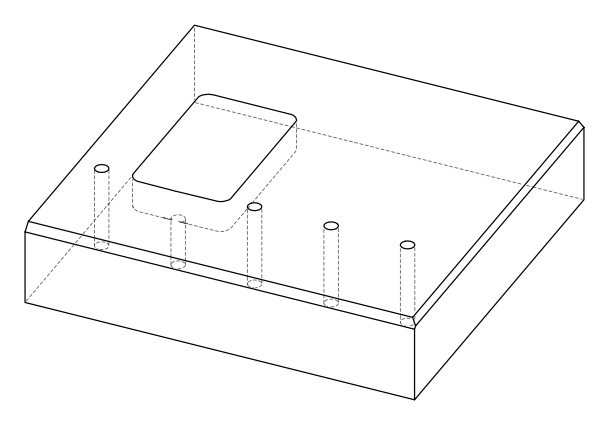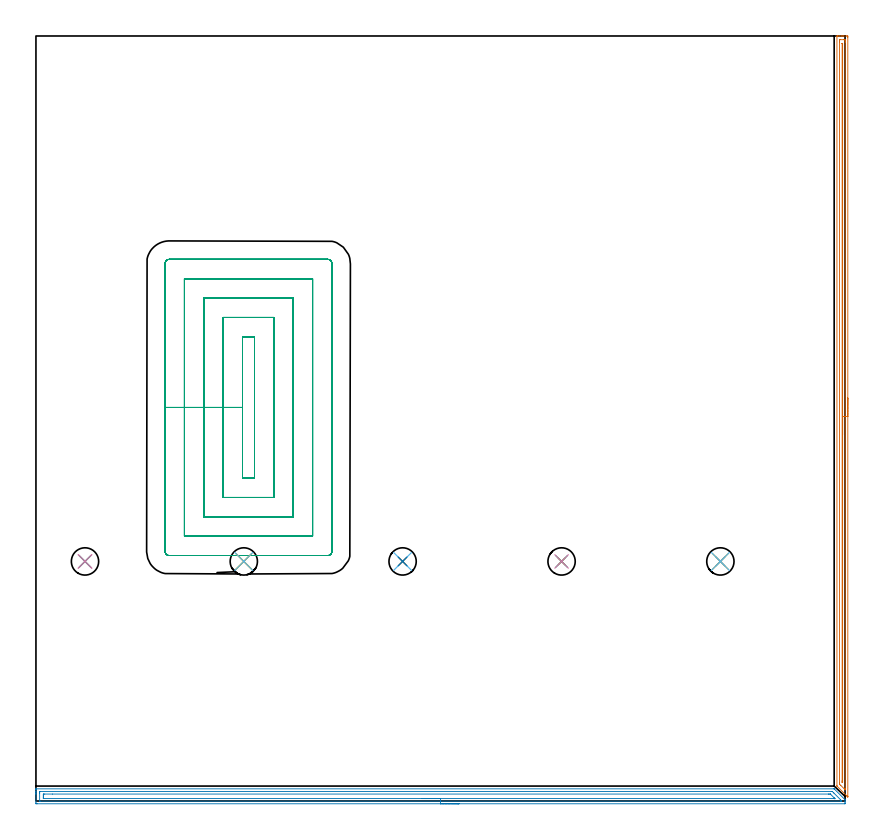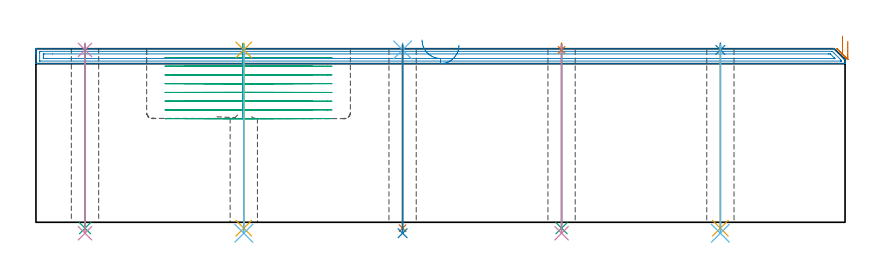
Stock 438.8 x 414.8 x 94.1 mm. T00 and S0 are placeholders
(PLAN: 18 operations, 12 tool changes, 53.2 min)
(1 AREA_MILL | FG_CHAMFER_SURFACE | UGT0205_001 | 9.98 min | 7211 mm3)
(2 AREA_MILL_1 | FG_CHAMFER_SURFACE_1 | UGT0205_001 | 10.71 min | 14294 mm3)
(3 MILL_RECTANGULAR_POCKET | POCKET_RECTANGULAR_STRAIGHT | UGT0201_095 | Follow Part, ap 5, ae 75% | 28.36 min | 750127 mm3)
(4 SPOT_DRILL | STEP1HOLE | NXT0321_9005460120000 | 0.03 min | 11 mm3)
(5 SPOT_DRILL_1 | STEP1HOLE_1 | NXT0321_9005460120000 | 0.03 min | 0 mm3)
(6 SPOT_DRILL_2 | STEP1HOLE_2 | NXT0321_9005460120000 | 0.03 min | 12 mm3)
(7 SPOT_DRILL_3 | STEP1HOLE_3 | NXT0321_9005460120000 | 0.03 min | 9 mm3)
(8 SPOT_DRILL_4 | STEP1HOLE_4 | NXT0321_9005460120000 | 0.03 min | 1 mm3)
(9 DRILL_THROUGH_HOLE_INTO_CENTER | STEP1HOLE | NXT0301_065 | 0.4 min | 6462 mm3)
(10 DRILL_TO_ENLARGE_THROUGH_HOLE | STEP1HOLE | UGT0301_279 | 0.41 min | 9668 mm3)
(11 DRILL_THROUGH_HOLE_INTO_CENTER_1 | STEP1HOLE_1 | NXT0301_065 | 0.4 min | 3876 mm3)
(12 DRILL_TO_ENLARGE_THROUGH_HOLE_1 | STEP1HOLE_1 | UGT0301_279 | 0.41 min | 5882 mm3)
(13 DRILL_THROUGH_HOLE_INTO_CENTER_2 | STEP1HOLE_2 | NXT0301_065 | 0.4 min | 6462 mm3)
(14 DRILL_TO_ENLARGE_THROUGH_HOLE_2 | STEP1HOLE_2 | UGT0301_279 | 0.41 min | 9692 mm3)
(15 DRILL_THROUGH_HOLE_INTO_CENTER_3 | STEP1HOLE_3 | NXT0301_065 | 0.4 min | 6492 mm3)
(16 DRILL_TO_ENLARGE_THROUGH_HOLE_3 | STEP1HOLE_3 | UGT0301_279 | 0.41 min | 9626 mm3)
(17 DRILL_THROUGH_HOLE_INTO_CENTER_4 | STEP1HOLE_4 | NXT0301_065 | 0.4 min | 6506 mm3)
(18 DRILL_TO_ENLARGE_THROUGH_HOLE_4 | STEP1HOLE_4 | UGT0301_279 | 0.41 min | 9665 mm3)
(TOOL UGT0205_001 | Chamfer Mill 20 x 3 x 45 deg. | D20 FL50 Z2)
(TOOL UGT0201_095 | End mill 20 mm | D20 R3 FL38 Z4)
(TOOL NXT0321_9005460120000 | NC Spot Drill, 142deg, 12mm, Carbide, Uncoated | D12 PA142 FL30 Z2)
(TOOL NXT0301_065 | Carbide Drill 9.4mm [860.1-0940-075A1-MM 2214] | D9.4 PA140 FL98 Z2)
(TOOL UGT0301_279 | Twist Drill 14.8 mm | D14.8 PA118 FL114 Z2)
(OP 1 AREA_MILL)
G17 G21 G94 G90
T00 M6
G54
G17 G0 G90 X440.2 Y218.5 S1061 M3
G43 Z104.1 H0
Z98.2
G94 G1 Y218.462 Z97.328 F250.
Y218.348 Z96.463
Y218.159 Z95.612
Y217.897 Z94.78
Y217.563 Z93.974
Y217.16 Z93.2
Y216.692 Z92.464
Y216.16 Z91.772
Y215.571 Z91.129
Y214.928 Z90.54
Y214.236 Z90.008
Y213.5 Z89.54
Y212.726 Z89.137
Y211.92 Z88.803
Y211.088 Z88.541
Y210.236 Z88.352
Y209.372 Z88.238
Y208.5 Z88.2
Y2.344
X440.199 Y2.307 Z88.199
X440.191 Y2.218 Z88.198
Y2.217 Z88.199
X440.163 Y2.232 Z88.227
X440.016 Y2.383 Z88.382
X439.869 Y2.529 Z88.527
X439.728 Y2.671 Z88.669
X439.569 Y2.83 Z88.829
X439.432 Y2.966 Z88.964
X434.574 Y7.826 Z93.826
X434.345 Y8.057 Z94.051
X434.304 Y8.105 Z94.089
X434.3 Y8.195 Z94.1
Y414.617
X434.302 Y414.79 Z94.089
X434.433 Y414.797 Z93.959
X434.571 Y414.8 Z93.828
X434.789 Z93.61
X435.504 Z92.89
X436.734 Z91.662
X437.25 Z91.144
X437.865 Z90.53
X439.611 Z88.786
X439.869 Y414.796 Z88.528
X440.193 Y414.79 Z88.204
X440.197 Y414.506 Z88.201
X440.199 Y414.17
X440.2 Y208.5 Z88.2
X438.786 Z89.614
Y6.622
X438.784 Y6.407 Z89.616
X438.782 Y6.206 Z89.618
X438.779 Y6.108 Z89.621
X438.774 Y6.087 Z89.626
X438.745 Y6.115 Z89.655
X438.444 Y6.407 Z89.956
X436.377 Y8.473 Z92.023
X435.766 Y9.09 Z92.634
X435.724 Y9.137 Z92.676
X435.721 Y9.176 Z92.679
X435.718 Y9.26 Z92.682
X435.715 Y9.429 Z92.685
X435.714 Y9.769 Z92.686
Y9.984
Y411.487
X435.715 Y412.165 Z92.685
X435.717 Y412.381 Z92.683
X435.721 Y412.72 Z92.679
X435.729 Y412.79 Z92.671
X435.833 Y412.795 Z92.567
X435.97 Y412.799 Z92.43
X438.123 Y412.8 Z90.277
X438.589 Y412.798 Z89.811
X438.741 Y412.793 Z89.659
X438.77 Y412.791 Z89.63
X438.779 Y412.739 Z89.621
X438.783 Y412.6 Z89.617
X438.784 Y412.381 Z89.616
X438.786 Y411.702 Z89.614
Y411.487
Y208.5
X437.372 Z91.028
X437.371 Y10.754 Z91.029
X437.366 Y9.984 Z91.034
X437.365 Y9.966 Z91.035
X437.324 Y9.984 Z91.076
X437.25 Y10.053 Z91.15
X437.152 Y10.156 Z91.248
X437.142 Y10.168 Z91.258
X437.136 Y10.207 Z91.264
X437.132 Y10.339 Z91.268
X437.13 Y10.505 Z91.27
X437.128 Y11.003 Z91.272
X437.129 Y410.593 Z91.271
X437.13 Y410.716 Z91.27
X437.132 Y410.758 Z91.268
X437.135 Y410.784 Z91.265
X437.15 Y410.79 Z91.25
X437.25 Y410.794 Z91.15
X437.317 Y410.793 Z91.083
X437.364 Y410.79 Z91.036
X437.367 Y410.717 Z91.033
X437.37 Y410.593 Z91.03
X437.371 Y410.469 Z91.029
X437.372 Y208.5 Z91.028
Y207.628 Z91.066
Y206.764 Z91.18
Y205.912 Z91.369
Y205.08 Z91.631
Y204.274 Z91.965
Y203.5 Z92.368
Y202.764 Z92.837
Y202.072 Z93.368
Y201.429 Z93.957
Y200.84 Z94.601
Y200.308 Z95.293
Y199.84 Z96.028
Y199.437 Z96.802
Y199.103 Z97.608
Y198.841 Z98.44
Y198.652 Z99.292
Y198.538 Z100.157
Y198.5 Z101.028
G0 Z104.1
M5
M2
(OP 2 AREA_MILL_1)
G17 G21 G94 G90
T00 M6
G54
G17 G0 G90 X229.35 Y-1.5 S1061 M3
G43 Z104.1 H0
Z96.
G94 G1 X229.312 Z95.128 F250.
X229.198 Z94.263
X229.009 Z93.412
X228.747 Z92.58
X228.413 Z91.774
X228.01 Z91.
X227.541 Z90.264
X227.01 Z89.572
X226.421 Z88.929
X225.778 Z88.34
X225.086 Z87.808
X224.35 Z87.34
X223.576 Z86.937
X222.77 Z86.603
X221.938 Z86.341
X221.086 Z86.152
X220.222 Z86.038
X219.35 Z86.
X0.61
X0.104 Y-1.495 Z86.003
X0.008 Y-1.492 Z86.006
X0. Y-0.992 Z86.505
Y3.435 Z90.93
Y3.996 Z91.492
Y4.321 Z91.817
Y4.881 Z92.377
Y5.206 Z92.701
Y6.227 Z93.726
X0.008 Y6.577 Z94.068
X0.01 Y6.605 Z94.095
X0.16 Y6.6 Z94.1
X432.733
X432.795 Y6.594 Z94.091
X432.829 Y6.572 Z94.071
X438.536 Y0.865 Z88.363
X438.62 Y0.779 Z88.277
X438.69 Y0.706 Z88.203
X438.7 Y0.453 Z87.953
Y-0.341 Z87.159
Y-0.992 Z86.503
Y-1.317 Z86.179
X438.698 Y-1.491 Z86.005
X438.536 Y-1.5 Z86.
X219.35
Y-0.086 Z87.414
X2.174 Y-0.085 Z87.415
X2.074 Y-0.083 Z87.417
X2.025 Y-0.08 Z87.42
X2.01 Y-0.078 Z87.422
X2.008 Y-0.062 Z87.438
X2.003 Y0.044 Z87.544
X2. Y0.286 Z87.786
X2.001 Y4.321 Z91.821
X2.003 Y4.711 Z92.211
X2.01 Y5.106 Z92.606
X2.024 Y5.179 Z92.679
X2.07 Y5.181 Z92.681
X2.178 Y5.184 Z92.684
X2.396 Y5.186 Z92.686
X2.417
X431.404 Y5.185 Z92.685
X431.622 Y5.183 Z92.683
X431.73 Y5.181 Z92.681
X431.753 Y5.179 Z92.679
X431.779 Y5.159 Z92.659
X431.84 Y5.107 Z92.607
X432.629 Y4.321 Z91.821
X436.304 Y0.645 Z88.145
X436.621 Y0.317 Z87.817
X436.69 Y0.239 Z87.739
X436.694 Y0.182 Z87.682
X436.696 Y0.109 Z87.609
X436.692 Y-0.062 Z87.438
X436.69 Y-0.079 Z87.421
X436.672 Y-0.081 Z87.419
X436.621 Y-0.084 Z87.416
X436.515 Y-0.085 Z87.415
X436.304 Y-0.086 Z87.414
X219.35
Y1.328 Z88.828
X4.182 Y1.329 Z88.829
X4.069 Y1.331 Z88.831
X4.029 Y1.333 Z88.833
X4.014 Y1.334 Z88.834
X4.01 Y1.365 Z88.865
X4.004 Y1.484 Z88.984
X4.001 Y1.664 Z89.164
X4. Y1.845 Z89.345
Y2.73 Z90.23
X4.004 Y3.435 Z90.935
X4.007 Y3.609 Z91.109
X4.022 Y3.764 Z91.264
X4.182 Y3.766 Z91.266
X4.737 Y3.77 Z91.27
X8.935 Y3.771 Z91.271
X429.716
X430.054 Y3.77 Z91.27
X430.613 Y3.767 Z91.267
X430.691 Y3.764 Z91.264
X430.739 Y3.75 Z91.25
X430.822 Y3.672 Z91.172
X430.947 Y3.553 Z91.053
X432.836 Y1.664 Z89.164
X432.937 Y1.561 Z89.061
X433.13 Y1.359 Z88.859
X433.152 Y1.332 Z88.832
X433.148
X433.12 Y1.33 Z88.83
X433.071 Y1.329 Z88.829
X219.35 Y1.328 Z88.828
X218.478 Z88.866
X217.613 Z88.98
X216.762 Z89.169
X215.93 Z89.431
X215.124 Z89.765
X214.35 Z90.168
X213.614 Z90.637
X212.922 Z91.168
X212.279 Z91.757
X211.69 Z92.401
X211.158 Z93.093
X210.69 Z93.828
X210.287 Z94.602
X209.953 Z95.408
X209.691 Z96.24
X209.502 Z97.092
X209.388 Z97.957
X209.35 Z98.828
G0 Z104.1
M5
M2
(OP 3 MILL_RECTANGULAR_POCKET)
G17 G21 G94 G90
T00 M6
G54
G17 G0 G90 X112. Y242.277 S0 M3
G43 Z104.1 H0
Z97.1
G94 G1 Y213.4 Z89.362 F250.
Y175.1 F500.
X118.5
Y251.7
X112.
Y213.4
X101.5
Y164.6
X129.
Y262.2
X101.5
Y213.4
X91.
Y154.1
X109.783
X139.5
Y272.7
X91.
Y213.4
X80.5
Y143.6
X109.783
X150.
Y283.2
X80.5
Y213.4
X70.
Y135.4
G3 X72.3 Y133.1 R2.3
G1 X158.2
G3 X160.5 Y135.4 R2.3
G1 Y291.4
G3 X158.2 Y293.7 R2.3
G1 X72.3
G3 X70. Y291.4 R2.3
G1 Y213.4
Y212.4
G0 X112. Y242.277 Z92.362
G1 Y213.4 Z84.625 F250.
Y175.1 F500.
X118.5
Y251.7
X112.
Y213.4
X101.5
Y164.6
X129.
Y262.2
X101.5
Y213.4
X91.
Y154.1
X109.783
X139.5
Y272.7
X91.
Y213.4
X80.5
Y143.6
X109.783
X150.
Y283.2
X80.5
Y213.4
X70.
Y135.4
G3 X72.3 Y133.1 R2.3
G1 X158.2
G3 X160.5 Y135.4 R2.3
G1 Y291.4
G3 X158.2 Y293.7 R2.3
G1 X72.3
G3 X70. Y291.4 R2.3
G1 Y213.4
Y212.4
G0 X112. Y242.277 Z87.625
G1 Y213.4 Z79.887 F250.
Y175.1 F500.
X118.5
Y251.7
X112.
Y213.4
X101.5
Y164.6
X129.
Y262.2
X101.5
Y213.4
X91.
Y154.1
X109.783
X139.5
Y272.7
X91.
Y213.4
X80.5
Y143.6
X109.783
X150.
Y283.2
X80.5
Y213.4
X70.
Y135.4
G3 X72.3 Y133.1 R2.3
G1 X158.2
G3 X160.5 Y135.4 R2.3
G1 Y291.4
G3 X158.2 Y293.7 R2.3
G1 X72.3
G3 X70. Y291.4 R2.3
G1 Y213.4
Y212.4
G0 X112. Y242.277 Z82.887
G1 Y213.4 Z75.15 F250.
Y175.1 F500.
X118.5
Y251.7
X112.
Y213.4
X101.5
Y164.6
X129.
Y262.2
X101.5
Y213.4
X91.
Y154.1
X109.783
X139.5
Y272.7
X91.
Y213.4
X80.5
Y143.6
X109.783
X150.
Y283.2
X80.5
Y213.4
X70.
Y135.4
G3 X72.3 Y133.1 R2.3
G1 X158.2
G3 X160.5 Y135.4 R2.3
G1 Y291.4
G3 X158.2 Y293.7 R2.3
G1 X72.3
G3 X70. Y291.4 R2.3
G1 Y213.4
Y212.4
G0 X112. Y242.277 Z78.15
G1 Y213.4 Z70.412 F250.
Y175.1 F500.
X118.5
Y251.7
X112.
Y213.4
X101.5
Y164.6
X129.
Y262.2
X101.5
Y213.4
X91.
Y154.1
X109.783
X139.5
Y272.7
X91.
Y213.4
X80.5
Y143.6
X109.783
X150.
Y283.2
X80.5
Y213.4
X70.
Y135.4
G3 X72.3 Y133.1 R2.3
G1 X158.2
G3 X160.5 Y135.4 R2.3
G1 Y291.4
G3 X158.2 Y293.7 R2.3
G1 X72.3
G3 X70. Y291.4 R2.3
G1 Y213.4
Y212.4
G0 X112. Y242.277 Z73.412
G1 Y213.4 Z65.675 F250.
Y175.1 F500.
X118.5
Y251.7
X112.
Y213.4
X101.5
Y164.6
X129.
Y262.2
X101.5
Y213.4
X91.
Y154.1
X109.783
X139.5
Y272.7
X91.
Y213.4
X80.5
Y143.6
X109.783
X150.
Y283.2
X80.5
Y213.4
X70.
Y135.4
G3 X72.3 Y133.1 R2.3
G1 X158.2
G3 X160.5 Y135.4 R2.3
G1 Y291.4
G3 X158.2 Y293.7 R2.3
G1 X72.3
G3 X70. Y291.4 R2.3
G1 Y213.4
Y212.4
G0 X112. Y242.277 Z68.675
G1 Y213.4 Z60.937 F250.
Y175.1 F500.
X118.5
Y251.7
X112.
Y213.4
X101.5
Y164.6
X129.
Y262.2
X101.5
Y213.4
X91.
Y154.1
X109.783
X139.5
Y272.7
X91.
Y213.4
X80.5
Y143.6
X109.783
X150.
Y283.2
X80.5
Y213.4
X70.
Y135.4
G3 X72.3 Y133.1 R2.3
G1 X158.2
G3 X160.5 Y135.4 R2.3
G1 Y291.4
G3 X158.2 Y293.7 R2.3
G1 X72.3
G3 X70. Y291.4 R2.3
G1 Y213.4
Y212.4
G0 X112. Y242.277 Z63.937
G1 Y213.4 Z56.2 F250.
Y175.1 F500.
X118.5
Y251.7
X112.
Y213.4
X101.5
Y164.6
X129.
Y262.2
X101.5
Y213.4
X91.
Y154.1
X109.783
X139.5
Y272.7
X91.
Y213.4
X80.5
Y143.6
X109.783
X150.
Y283.2
X80.5
Y213.4
X70.
Y135.4
G3 X72.3 Y133.1 R2.3
G1 X158.2
G3 X160.5 Y135.4 R2.3
G1 Y291.4
G3 X158.2 Y293.7 R2.3
G1 X72.3
G3 X70. Y291.4 R2.3
G1 Y213.4
Y212.4
G0 Z104.1
M5
M2
(OP 4 SPOT_DRILL)
G17 G21 G94 G90
T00 M6
G54
G17 G0 G90 X26.6 Y129.9 S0 M3
G43 Z104.1 H0
G94 G81 G98 Z93.463 F250. R97.1
G80
M5
M2
(OP 5 SPOT_DRILL_1)
G17 G21 G94 G90
T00 M6
G54
G17 G0 G90 X112.7 Y129.9 S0 M3
G43 Z104.1 H0
G94 G81 G98 Z93.463 F250. R97.1
G80
M5
M2
(OP 6 SPOT_DRILL_2)
G17 G21 G94 G90
T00 M6
G54
G17 G0 G90 X198.8 Y129.9 S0 M3
G43 Z104.1 H0
G94 G81 G98 Z93.463 F250. R97.1
G80
M5
M2
(OP 7 SPOT_DRILL_3)
G17 G21 G94 G90
T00 M6
G54
G17 G0 G90 X285. Y129.9 S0 M3
G43 Z104.1 H0
G94 G81 G98 Z93.463 F250. R97.1
G80
M5
M2
(OP 8 SPOT_DRILL_4)
G17 G21 G94 G90
T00 M6
G54
G17 G0 G90 X371.1 Y129.9 S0 M3
G43 Z104.1 H0
G94 G81 G98 Z93.463 F250. R97.1
G80
M5
M2
(OP 9 DRILL_THROUGH_HOLE_INTO_CENTER)
G17 G21 G94 G90
T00 M6
G54
G17 G0 G90 X26.6 Y129.9 S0 M3
G43 Z104.1 H1
G94 G73 G98 Z-3.211 F250. Q8.846 R96.1
G80
M5
M2
(OP 10 DRILL_TO_ENLARGE_THROUGH_HOLE)
G17 G21 G94 G90
T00 M6
G54
G17 G0 G90 X26.6 Y129.9 S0 M3
G43 Z104.1 H0
G94 G73 G98 Z-5.946 F250. Q14.292 R96.1
G80
M5
M2
(OP 11 DRILL_THROUGH_HOLE_INTO_CENTER_1)
G17 G21 G94 G90
T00 M6
G54
G17 G0 G90 X112.7 Y129.9 S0 M3
G43 Z104.1 H1
G94 G73 G98 Z-3.211 F250. Q8.846 R96.1
G80
M5
M2
(OP 12 DRILL_TO_ENLARGE_THROUGH_HOLE_1)
G17 G21 G94 G90
T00 M6
G54
G17 G0 G90 X112.7 Y129.9 S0 M3
G43 Z104.1 H0
G94 G73 G98 Z-5.946 F250. Q14.292 R96.1
G80
M5
M2
(OP 13 DRILL_THROUGH_HOLE_INTO_CENTER_2)
G17 G21 G94 G90
T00 M6
G54
G17 G0 G90 X198.8 Y129.9 S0 M3
G43 Z104.1 H1
G94 G73 G98 Z-3.211 F250. Q8.846 R96.1
G80
M5
M2
(OP 14 DRILL_TO_ENLARGE_THROUGH_HOLE_2)
G17 G21 G94 G90
T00 M6
G54
G17 G0 G90 X198.8 Y129.9 S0 M3
G43 Z104.1 H0
G94 G73 G98 Z-5.946 F250. Q14.292 R96.1
G80
M5
M2
(OP 15 DRILL_THROUGH_HOLE_INTO_CENTER_3)
G17 G21 G94 G90
T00 M6
G54
G17 G0 G90 X285. Y129.9 S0 M3
G43 Z104.1 H1
G94 G73 G98 Z-3.211 F250. Q8.846 R96.1
G80
M5
M2
(OP 16 DRILL_TO_ENLARGE_THROUGH_HOLE_3)
G17 G21 G94 G90
T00 M6
G54
G17 G0 G90 X285. Y129.9 S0 M3
G43 Z104.1 H0
G94 G73 G98 Z-5.946 F250. Q14.292 R96.1
G80
M5
M2
(OP 17 DRILL_THROUGH_HOLE_INTO_CENTER_4)
G17 G21 G94 G90
T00 M6
G54
G17 G0 G90 X371.1 Y129.9 S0 M3
G43 Z104.1 H1
G94 G73 G98 Z-3.211 F250. Q8.846 R96.1
G80
M5
M2
(OP 18 DRILL_TO_ENLARGE_THROUGH_HOLE_4)
G17 G21 G94 G90
T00 M6
G54
G17 G0 G90 X371.1 Y129.9 S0 M3
G43 Z104.1 H0
G94 G73 G98 Z-5.946 F250. Q14.292 R96.1
G80
M5
M2
